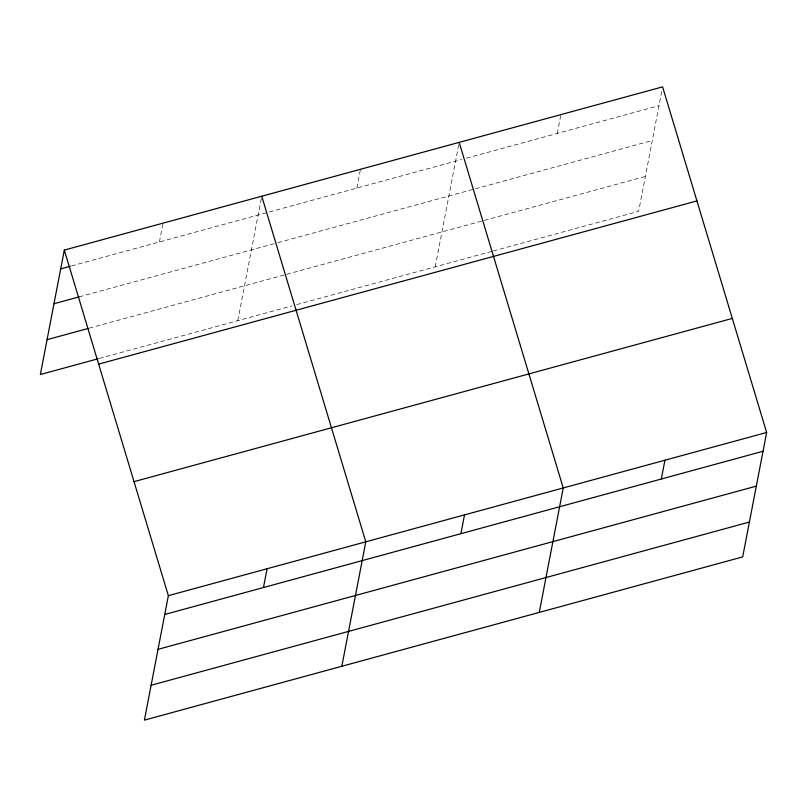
<?xml version="1.0" encoding="UTF-8"?>
<svg xmlns="http://www.w3.org/2000/svg" width="807" height="807" viewBox="0 0 807 807"><rect width="100%" height="100%" fill="white"/><g stroke="black" fill="none" stroke-linecap="round" stroke-linejoin="round"><path stroke-width="0.61" stroke-dasharray="4.04 3.03" d="M159.413 241.949L163.034 223.156M237.783 320.672L261.75 196.232M356.845 188.092L360.467 169.299M435.225 266.814L459.183 142.365M557.274 133.417L560.895 114.624M661.7 91.574L638.64 211.323L493.339 250.957M71.53 265.927L461.624 159.514M466.466 158.192L658.986 105.667M79.257 296.845L276.7 242.988M277.901 242.665L474.274 189.09M475.494 188.757L652.268 140.529M89.204 328.167L285.426 274.642M286.636 274.309L483.1 220.715M484.311 220.382L645.348 176.451M99.342 358.439L291.963 305.893M296.774 304.582L492.129 251.29"/><path stroke-width="1.21" d="M64.318 250.089L168.36 595.677L144.403 720.126L742.682 556.911L766.65 432.471L662.597 86.874L64.318 250.089L40.35 374.529L98.131 358.762M263.455 587.546L267.077 568.753M341.835 666.259L365.793 541.82L261.75 196.232M460.898 533.689L464.519 514.896M539.268 612.402L563.236 487.963L459.183 142.365M661.326 479.005L664.938 460.212M60.696 268.882L70.33 266.249M53.978 303.745L79.257 296.845M47.068 339.666L87.993 328.499M98.646 364.128L696.935 200.923M134.023 481.638L732.312 318.422M168.36 595.677L766.65 432.471M164.739 614.47L763.029 451.264M158.031 649.342L756.32 486.127M151.111 685.264L749.4 522.048"/></g></svg>
